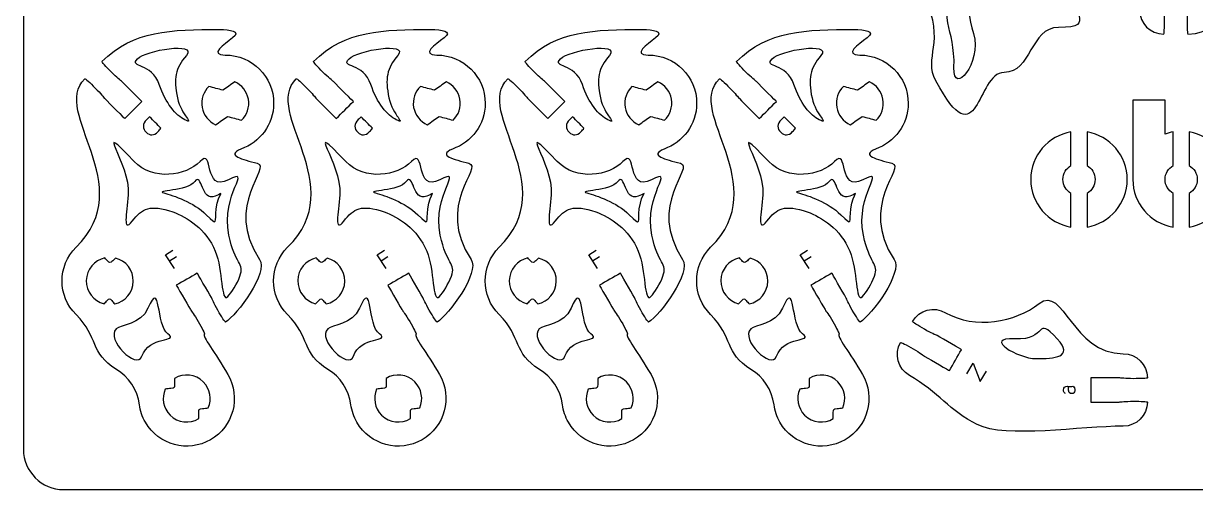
# Model space of a CAD drawing. Extents: x 0 to 300, y 0 to 300.
# Drawn here: x 0 to 145.5, y 0 to 57.9 of the extents above; entities that cross this region are included whole.
import ezdxf

# ---------------------------------------------------------------- set-up
doc = ezdxf.new("R2010")
doc.units = 0
doc.header["$MEASUREMENT"] = 0
doc.layers.add('DEFAULT', color=7, linetype='CONTINUOUS')

msp = doc.modelspace()

# ---------------------------------------------------------------- linework, layer by layer
at = {"layer": 'DEFAULT', "color": 250}
for points in [[(18.8, 27.49), (17.69, 29.18), (18.6, 29.78)], [(45.05, 27.49), (43.94, 29.18), (44.85, 29.78)], [(71.29, 27.49), (70.19, 29.18), (71.1, 29.78)], [(97.54, 27.49), (96.43, 29.18), (97.34, 29.78)], [(18.18, 28.44), (19.03, 29)], [(44.43, 28.44), (45.28, 29)], [(70.67, 28.44), (71.53, 29)], [(96.92, 28.44), (97.78, 29)], [(117.13, 14.41), (117.9, 15.73), (118.78, 13.46), (119.54, 14.77)]]:
    msp.add_lwpolyline(points, dxfattribs=at)
at = {"layer": 'DEFAULT', "color": 1}
for points, knots in [([(295.05, 0.05), (198.38, 0.05), (101.72, 0.05), (5.05, 0.05), (2.3, 0.05), (0.05, 2.3), (0.05, 5.05), (0.05, 101.72), (0.05, 198.38), (0.05, 295.05), (0.05, 297.8), (2.3, 300.05), (5.05, 300.05), (101.72, 300.05), (198.38, 300.05), (295.05, 300.05), (297.8, 300.05), (300.05, 297.8), (300.05, 295.05), (300.05, 198.38), (300.05, 101.72), (300.05, 5.05), (300.05, 2.3), (297.8, 0.05), (295.05, 0.05)], [0, 0, 0, 0, 822.047, 822.047, 822.047, 823.047, 823.047, 823.047, 1645.094, 1645.094, 1645.094, 1646.094, 1646.094, 1646.094, 2468.141, 2468.141, 2468.141, 2469.141, 2469.141, 2469.141, 3291.188, 3291.188, 3291.188, 3292.188, 3292.188, 3292.188, 3292.188]), ([(161.55, 59.6), (161.55, 57.95), (160.21, 56.6), (158.55, 56.6), (158.5, 56.6), (158.45, 57.39), (158.45, 58.35), (158.45, 59.32), (158.55, 59.93), (158.55, 60.11), (158.55, 61.27), (158.55, 62.44), (158.55, 63.61), (157.55, 63.61), (156.55, 63.61), (155.55, 63.61), (155.55, 62.44), (155.55, 61.27), (155.55, 60.11), (155.55, 59.93), (155.65, 59.32), (155.65, 58.36), (155.65, 57.39), (155.6, 56.6), (155.54, 56.6), (152.79, 56.6), (152.42, 58.36), (150.05, 58.36), (147.67, 58.36), (147.3, 56.6), (144.55, 56.6), (144.49, 56.6), (144.45, 57.39), (144.45, 58.35), (144.45, 59.32), (144.55, 59.93), (144.55, 60.11), (144.55, 61.27), (144.55, 62.44), (144.55, 63.61), (143.55, 63.61), (142.55, 63.61), (141.55, 63.61), (141.55, 62.44), (141.55, 61.27), (141.55, 60.11), (141.55, 59.93), (141.65, 59.32), (141.65, 58.36), (141.65, 57.39), (141.6, 56.6), (141.55, 56.6), (139.89, 56.61), (138.55, 57.95), (138.55, 59.61), (138.55, 69.34), (140.05, 67.11), (140.05, 70.61), (140.05, 74.11), (138.55, 71.87), (138.55, 81.61), (138.55, 83.26), (139.89, 84.6), (141.55, 84.6), (141.6, 84.6), (141.65, 83.82), (141.65, 82.85), (141.65, 81.89), (141.55, 81.28), (141.55, 81.1), (141.55, 79.94), (141.55, 78.77), (141.55, 77.61), (142.55, 77.61), (143.55, 77.61), (144.55, 77.61), (144.55, 78.77), (144.55, 79.94), (144.55, 81.1), (144.55, 81.28), (144.45, 81.89), (144.45, 82.85), (144.45, 83.82), (144.49, 84.6), (144.55, 84.6), (147.3, 84.6), (147.68, 82.85), (150.05, 82.85), (152.42, 82.85), (152.8, 84.6), (155.55, 84.6), (155.6, 84.6), (155.65, 83.82), (155.65, 82.85), (155.65, 81.89), (155.55, 81.28), (155.55, 81.1), (155.55, 79.94), (155.55, 78.77), (155.55, 77.61), (156.55, 77.61), (157.55, 77.61), (158.55, 77.61), (158.55, 78.77), (158.55, 79.94), (158.55, 81.1), (158.55, 81.28), (158.45, 81.89), (158.45, 82.85), (158.45, 83.82), (158.5, 84.6), (158.55, 84.6), (160.21, 84.6), (161.55, 83.26), (161.55, 81.61), (161.55, 71.87), (160.05, 74.11), (160.05, 70.61), (160.05, 67.11), (161.55, 69.33), (161.55, 59.6)], [1, 1, 1, 1, 2, 2, 2, 3, 3, 3, 4, 4, 4, 13.92, 13.92, 13.92, 22.42, 22.42, 22.42, 32.34, 32.34, 32.34, 33.34, 33.34, 33.34, 34.34, 34.34, 34.34, 35.34, 35.34, 35.34, 36.34, 36.34, 36.34, 37.34, 37.34, 37.34, 38.34, 38.34, 38.34, 48.26, 48.26, 48.26, 56.76, 56.76, 56.76, 66.68, 66.68, 66.68, 67.68, 67.68, 67.68, 68.68, 68.68, 68.68, 69.68, 69.68, 69.68, 70.68, 70.68, 70.68, 71.68, 71.68, 71.68, 72.68, 72.68, 72.68, 73.68, 73.68, 73.68, 74.68, 74.68, 74.68, 84.6, 84.6, 84.6, 93.11, 93.11, 93.11, 103.03, 103.03, 103.03, 104.03, 104.03, 104.03, 105.03, 105.03, 105.03, 106.03, 106.03, 106.03, 107.03, 107.03, 107.03, 108.03, 108.03, 108.03, 109.03, 109.03, 109.03, 118.95, 118.95, 118.95, 127.46, 127.46, 127.46, 137.38, 137.38, 137.38, 138.38, 138.38, 138.38, 139.38, 139.38, 139.38, 140.38, 140.38, 140.38, 141.38, 141.38, 141.38, 142.38, 142.38, 142.38, 142.38]), ([(128.91, 71.76), (126.95, 71.31), (124.9, 71.25), (123.23, 71.25), (123.17, 71.25), (123.13, 70.47), (123.13, 69.5), (123.13, 68.53), (123.23, 67.92), (123.23, 67.75), (123.23, 66.58), (123.23, 65.41), (123.23, 64.25), (122.23, 64.25), (121.23, 64.25), (120.23, 64.25), (120.23, 65.41), (120.23, 66.58), (120.23, 67.75), (120.23, 67.92), (120.33, 68.53), (120.33, 69.5), (120.33, 70.47), (120.28, 71.25), (120.23, 71.25), (118.56, 71.25), (116.86, 71.33), (115.81, 71.49), (112.74, 71.97), (111.91, 72.92), (111.91, 71.17), (111.91, 66.71), (110.73, 63.45), (111.91, 61.05), (114.55, 55.65), (111.7, 53.72), (113.27, 50.8), (118.62, 40.84), (118.27, 51.84), (121.73, 51.84), (125.19, 51.84), (124.94, 57.44), (128.49, 57.44), (133.81, 57.44), (128.9, 59.17), (131.54, 64.58), (132.72, 66.98), (131.54, 66.71), (131.54, 71.17), (131.54, 72.92), (131.27, 72.3), (128.91, 71.76)], [1, 1, 1, 1, 2, 2, 2, 3, 3, 3, 4, 4, 4, 13.92, 13.92, 13.92, 22.42, 22.42, 22.42, 32.34, 32.34, 32.34, 33.34, 33.34, 33.34, 34.34, 34.34, 34.34, 35.34, 35.34, 35.34, 36.34, 36.34, 36.34, 37.34, 37.34, 37.34, 38.34, 38.34, 38.34, 39.34, 39.34, 39.34, 40.34, 40.34, 40.34, 41.34, 41.34, 41.34, 42.34, 42.34, 42.34, 43.34, 43.34, 43.34, 43.34]), ([(27.04, 42.34), (29.4, 43.14), (31.1, 45.38), (31.1, 48.01), (31.1, 51.32), (28.41, 54.01), (25.1, 54.01), (23.05, 54.01), (24.89, 55.31), (26.01, 56.14), (27.12, 56.97), (25.65, 57.17), (24.38, 57.17), (18.39, 57.17), (13.71, 57.11), (9.79, 53.19), (9.75, 53.15), (10.27, 52.57), (10.96, 51.89), (11.64, 51.2), (12.14, 50.84), (12.26, 50.72), (12.88, 50.1), (14.74, 48.24), (14.74, 48.24), (14.03, 47.53), (13.33, 46.83), (12.62, 46.12), (12.62, 46.12), (10.76, 47.98), (10.14, 48.6), (10.02, 48.72), (9.66, 49.22), (8.97, 49.9), (8.29, 50.59), (7.71, 51.11), (7.67, 51.07), (3.43, 46.83), (14.46, 37.85), (6.58, 30.14), (4.27, 27.84), (4.27, 24.08), (6.58, 21.78), (9.44, 18.91), (8.26, 17), (11.59, 14.97), (13.11, 14.05), (14.2, 12.48), (14.44, 10.59), (14.54, 9.84), (14.78, 9.09), (15.19, 8.4), (16.82, 5.57), (20.44, 4.6), (23.27, 6.24), (26.09, 7.87), (27.06, 11.49), (25.43, 14.32), (23.86, 17.04), (22.16, 19.14), (22.52, 19.35), (22.57, 19.39), (22.22, 20.09), (21.74, 20.92), (21.25, 21.76), (20.86, 22.23), (20.77, 22.39), (20.33, 23.14), (19.02, 25.42), (19.02, 25.42), (19.89, 25.92), (20.76, 26.42), (21.62, 26.92), (21.62, 26.92), (22.93, 24.64), (23.38, 23.89), (23.46, 23.73), (23.68, 23.16), (24.16, 22.32), (24.65, 21.48), (25.08, 20.83), (25.12, 20.85), (26.56, 21.68), (30.48, 27.05), (29.35, 28.62), (24.82, 35.48), (30.94, 40.07), (29.07, 40.57), (27.21, 41.07), (25.13, 41.52), (27.04, 42.34)], [4, 4, 4, 4, 5, 5, 5, 6, 6, 6, 7, 7, 7, 8, 8, 8, 9, 9, 9, 10, 10, 10, 11, 11, 11, 12, 12, 12, 20.499424, 20.499424, 20.499424, 21.499424, 21.499424, 21.499424, 22.499424, 22.499424, 22.499424, 23.499424, 23.499424, 23.499424, 24.499424, 24.499424, 24.499424, 25.499424, 25.499424, 25.499424, 26.499424, 26.499424, 26.499424, 27.499424, 27.499424, 27.499424, 28.499424, 28.499424, 28.499424, 29.499424, 29.499424, 29.499424, 30.499424, 30.499424, 30.499424, 31.499424, 31.499424, 31.499424, 32.499424, 32.499424, 32.499424, 33.499424, 33.499424, 33.499424, 34.499424, 34.499424, 34.499424, 43.007032, 43.007032, 43.007032, 44.007032, 44.007032, 44.007032, 45.007032, 45.007032, 45.007032, 46.007032, 46.007032, 46.007032, 47.007032, 47.007032, 47.007032, 48.007032, 48.007032, 48.007032, 49.007032, 49.007032, 49.007032, 49.007032]), ([(53.29, 42.34), (55.65, 43.14), (57.35, 45.38), (57.35, 48.01), (57.35, 51.32), (54.66, 54.01), (51.35, 54.01), (49.3, 54.01), (51.14, 55.31), (52.26, 56.14), (53.37, 56.97), (51.9, 57.17), (50.63, 57.17), (44.64, 57.17), (39.96, 57.11), (36.04, 53.19), (36, 53.15), (36.52, 52.57), (37.21, 51.89), (37.89, 51.2), (38.39, 50.84), (38.51, 50.72), (39.13, 50.1), (40.99, 48.24), (40.99, 48.24), (40.28, 47.53), (39.57, 46.83), (38.87, 46.12), (38.87, 46.12), (37.01, 47.98), (36.39, 48.6), (36.27, 48.72), (35.91, 49.22), (35.22, 49.9), (34.54, 50.59), (33.96, 51.11), (33.91, 51.07), (29.67, 46.83), (40.71, 37.85), (32.83, 30.14), (30.52, 27.84), (30.52, 24.08), (32.83, 21.78), (35.69, 18.91), (34.51, 17), (37.84, 14.97), (39.35, 14.05), (40.44, 12.48), (40.69, 10.59), (40.79, 9.84), (41.03, 9.09), (41.44, 8.4), (43.07, 5.57), (46.69, 4.6), (49.51, 6.24), (52.34, 7.87), (53.31, 11.49), (51.68, 14.32), (50.11, 17.04), (48.41, 19.14), (48.77, 19.35), (48.82, 19.39), (48.47, 20.09), (47.99, 20.92), (47.5, 21.76), (47.11, 22.23), (47.02, 22.39), (46.58, 23.14), (45.27, 25.42), (45.27, 25.42), (46.14, 25.92), (47, 26.42), (47.87, 26.92), (47.87, 26.92), (49.18, 24.64), (49.62, 23.89), (49.71, 23.73), (49.93, 23.16), (50.41, 22.32), (50.89, 21.48), (51.32, 20.83), (51.37, 20.85), (52.81, 21.68), (56.72, 27.05), (55.6, 28.62), (51.07, 35.48), (57.19, 40.07), (55.32, 40.57), (53.46, 41.07), (51.38, 41.52), (53.29, 42.34)], [4, 4, 4, 4, 5, 5, 5, 6, 6, 6, 7, 7, 7, 8, 8, 8, 9, 9, 9, 10, 10, 10, 11, 11, 11, 12, 12, 12, 20.499424, 20.499424, 20.499424, 21.499424, 21.499424, 21.499424, 22.499424, 22.499424, 22.499424, 23.499424, 23.499424, 23.499424, 24.499424, 24.499424, 24.499424, 25.499424, 25.499424, 25.499424, 26.499424, 26.499424, 26.499424, 27.499424, 27.499424, 27.499424, 28.499424, 28.499424, 28.499424, 29.499424, 29.499424, 29.499424, 30.499424, 30.499424, 30.499424, 31.499424, 31.499424, 31.499424, 32.499424, 32.499424, 32.499424, 33.499424, 33.499424, 33.499424, 34.499424, 34.499424, 34.499424, 43.007032, 43.007032, 43.007032, 44.007032, 44.007032, 44.007032, 45.007032, 45.007032, 45.007032, 46.007032, 46.007032, 46.007032, 47.007032, 47.007032, 47.007032, 48.007032, 48.007032, 48.007032, 49.007032, 49.007032, 49.007032, 49.007032]), ([(79.54, 42.34), (81.89, 43.14), (83.59, 45.38), (83.59, 48.01), (83.59, 51.32), (80.91, 54.01), (77.59, 54.01), (75.55, 54.01), (77.39, 55.31), (78.5, 56.14), (79.62, 56.97), (78.15, 57.17), (76.87, 57.17), (70.88, 57.17), (66.21, 57.11), (62.29, 53.19), (62.25, 53.15), (62.77, 52.57), (63.45, 51.89), (64.13, 51.2), (64.64, 50.84), (64.76, 50.72), (65.38, 50.1), (67.24, 48.24), (67.24, 48.24), (66.53, 47.53), (65.82, 46.83), (65.12, 46.12), (65.12, 46.12), (63.26, 47.98), (62.64, 48.6), (62.52, 48.72), (62.16, 49.22), (61.47, 49.9), (60.79, 50.59), (60.21, 51.11), (60.16, 51.07), (55.92, 46.83), (66.96, 37.85), (59.08, 30.14), (56.77, 27.84), (56.77, 24.08), (59.08, 21.78), (61.94, 18.91), (60.76, 17), (64.09, 14.97), (65.6, 14.05), (66.69, 12.48), (66.94, 10.59), (67.04, 9.84), (67.28, 9.09), (67.68, 8.4), (69.31, 5.57), (72.94, 4.6), (75.76, 6.24), (78.59, 7.87), (79.56, 11.49), (77.93, 14.32), (76.36, 17.04), (74.65, 19.14), (75.02, 19.35), (75.06, 19.39), (74.71, 20.09), (74.24, 20.92), (73.75, 21.76), (73.36, 22.23), (73.27, 22.39), (72.83, 23.14), (71.52, 25.42), (71.52, 25.42), (72.39, 25.92), (73.25, 26.42), (74.12, 26.92), (74.12, 26.92), (75.43, 24.64), (75.87, 23.89), (75.96, 23.73), (76.18, 23.16), (76.66, 22.32), (77.14, 21.48), (77.57, 20.83), (77.62, 20.85), (79.06, 21.68), (82.97, 27.05), (81.85, 28.62), (77.32, 35.48), (83.44, 40.07), (81.57, 40.57), (79.71, 41.07), (77.63, 41.52), (79.54, 42.34)], [4, 4, 4, 4, 5, 5, 5, 6, 6, 6, 7, 7, 7, 8, 8, 8, 9, 9, 9, 10, 10, 10, 11, 11, 11, 12, 12, 12, 20.499424, 20.499424, 20.499424, 21.499424, 21.499424, 21.499424, 22.499424, 22.499424, 22.499424, 23.499424, 23.499424, 23.499424, 24.499424, 24.499424, 24.499424, 25.499424, 25.499424, 25.499424, 26.499424, 26.499424, 26.499424, 27.499424, 27.499424, 27.499424, 28.499424, 28.499424, 28.499424, 29.499424, 29.499424, 29.499424, 30.499424, 30.499424, 30.499424, 31.499424, 31.499424, 31.499424, 32.499424, 32.499424, 32.499424, 33.499424, 33.499424, 33.499424, 34.499424, 34.499424, 34.499424, 43.007032, 43.007032, 43.007032, 44.007032, 44.007032, 44.007032, 45.007032, 45.007032, 45.007032, 46.007032, 46.007032, 46.007032, 47.007032, 47.007032, 47.007032, 48.007032, 48.007032, 48.007032, 49.007032, 49.007032, 49.007032, 49.007032]), ([(105.79, 42.34), (108.14, 43.14), (109.84, 45.38), (109.84, 48.01), (109.84, 51.32), (107.15, 54.01), (103.84, 54.01), (101.8, 54.01), (103.64, 55.31), (104.75, 56.14), (105.87, 56.97), (104.4, 57.17), (103.12, 57.17), (97.13, 57.17), (92.45, 57.11), (88.53, 53.19), (88.5, 53.15), (89.02, 52.57), (89.7, 51.89), (90.38, 51.2), (90.88, 50.84), (91.01, 50.72), (91.63, 50.1), (93.48, 48.24), (93.48, 48.24), (92.78, 47.53), (92.07, 46.83), (91.36, 46.12), (91.36, 46.12), (89.51, 47.98), (88.89, 48.6), (88.76, 48.72), (88.4, 49.22), (87.72, 49.9), (87.04, 50.59), (86.45, 51.11), (86.41, 51.07), (82.17, 46.83), (93.21, 37.85), (85.32, 30.14), (83.02, 27.84), (83.02, 24.08), (85.32, 21.78), (88.19, 18.91), (87.01, 17), (90.33, 14.97), (91.85, 14.05), (92.94, 12.48), (93.19, 10.59), (93.29, 9.84), (93.53, 9.09), (93.93, 8.4), (95.56, 5.57), (99.19, 4.6), (102.01, 6.24), (104.84, 7.87), (105.81, 11.49), (104.18, 14.32), (102.6, 17.04), (100.9, 19.14), (101.27, 19.35), (101.31, 19.39), (100.96, 20.09), (100.48, 20.92), (100, 21.76), (99.61, 22.23), (99.52, 22.39), (99.08, 23.14), (97.77, 25.42), (97.77, 25.42), (98.63, 25.92), (99.5, 26.42), (100.37, 26.92), (100.37, 26.92), (101.68, 24.64), (102.12, 23.89), (102.21, 23.73), (102.42, 23.16), (102.9, 22.32), (103.39, 21.48), (103.82, 20.83), (103.87, 20.85), (105.31, 21.68), (109.22, 27.05), (108.1, 28.62), (103.57, 35.48), (109.68, 40.07), (107.82, 40.57), (105.96, 41.07), (103.88, 41.52), (105.79, 42.34)], [3, 3, 3, 3, 4, 4, 4, 5, 5, 5, 6, 6, 6, 7, 7, 7, 8, 8, 8, 9, 9, 9, 10, 10, 10, 11, 11, 11, 19.499424, 19.499424, 19.499424, 20.499424, 20.499424, 20.499424, 21.499424, 21.499424, 21.499424, 22.499424, 22.499424, 22.499424, 23.499424, 23.499424, 23.499424, 24.499424, 24.499424, 24.499424, 25.499424, 25.499424, 25.499424, 26.499424, 26.499424, 26.499424, 27.499424, 27.499424, 27.499424, 28.499424, 28.499424, 28.499424, 29.499424, 29.499424, 29.499424, 30.499424, 30.499424, 30.499424, 31.499424, 31.499424, 31.499424, 32.499424, 32.499424, 32.499424, 33.499424, 33.499424, 33.499424, 42.007032, 42.007032, 42.007032, 43.007032, 43.007032, 43.007032, 44.007032, 44.007032, 44.007032, 45.007032, 45.007032, 45.007032, 46.007032, 46.007032, 46.007032, 47.007032, 47.007032, 47.007032, 48.007032, 48.007032, 48.007032, 48.007032]), ([(23.06, 50.1), (23.65, 49.95), (24.23, 49.79), (24.81, 49.64), (25.3, 49.99), (25.79, 50.33), (26.28, 50.68), (27.14, 50.29), (27.79, 49.51), (27.96, 48.52), (28.14, 47.53), (27.79, 46.57), (27.11, 45.92), (26.54, 46.07), (25.96, 46.23), (25.38, 46.38), (24.89, 46.04), (24.4, 45.69), (23.9, 45.35), (23.05, 45.74), (22.4, 46.52), (22.22, 47.51), (22.05, 48.5), (22.4, 49.45), (23.06, 50.1)], [0, 0, 0, 0, 5.117861, 5.117861, 5.117861, 10.214311, 10.214311, 10.214311, 11.214311, 11.214311, 11.214311, 12.214311, 12.214311, 12.214311, 17.298649, 17.298649, 17.298649, 22.411476, 22.411476, 22.411476, 23.411476, 23.411476, 23.411476, 24.411476, 24.411476, 24.411476, 24.411476]), ([(49.31, 50.1), (49.9, 49.95), (50.48, 49.79), (51.06, 49.64), (51.55, 49.99), (52.04, 50.33), (52.53, 50.68), (53.38, 50.29), (54.04, 49.51), (54.21, 48.52), (54.39, 47.53), (54.04, 46.57), (53.36, 45.92), (52.79, 46.07), (52.21, 46.23), (51.63, 46.38), (51.14, 46.04), (50.65, 45.69), (50.15, 45.35), (49.3, 45.74), (48.65, 46.52), (48.47, 47.51), (48.3, 48.5), (48.65, 49.45), (49.31, 50.1)], [0, 0, 0, 0, 5.117861, 5.117861, 5.117861, 10.214311, 10.214311, 10.214311, 11.214311, 11.214311, 11.214311, 12.214311, 12.214311, 12.214311, 17.298649, 17.298649, 17.298649, 22.411476, 22.411476, 22.411476, 23.411476, 23.411476, 23.411476, 24.411476, 24.411476, 24.411476, 24.411476]), ([(75.56, 50.1), (76.14, 49.95), (76.73, 49.79), (77.31, 49.64), (77.8, 49.99), (78.29, 50.33), (78.78, 50.68), (79.63, 50.29), (80.29, 49.51), (80.46, 48.52), (80.63, 47.53), (80.29, 46.57), (79.61, 45.92), (79.03, 46.07), (78.46, 46.23), (77.88, 46.38), (77.39, 46.04), (76.89, 45.69), (76.4, 45.35), (75.55, 45.74), (74.89, 46.52), (74.72, 47.51), (74.55, 48.5), (74.89, 49.45), (75.56, 50.1)], [0, 0, 0, 0, 5.117861, 5.117861, 5.117861, 10.214311, 10.214311, 10.214311, 11.214311, 11.214311, 11.214311, 12.214311, 12.214311, 12.214311, 17.298649, 17.298649, 17.298649, 22.411476, 22.411476, 22.411476, 23.411476, 23.411476, 23.411476, 24.411476, 24.411476, 24.411476, 24.411476]), ([(101.81, 50.1), (102.39, 49.95), (102.97, 49.79), (103.56, 49.64), (104.05, 49.99), (104.54, 50.33), (105.03, 50.68), (105.88, 50.29), (106.54, 49.51), (106.71, 48.52), (106.88, 47.53), (106.54, 46.57), (105.86, 45.92), (105.28, 46.07), (104.71, 46.23), (104.13, 46.38), (103.63, 46.04), (103.14, 45.69), (102.65, 45.35), (101.8, 45.74), (101.14, 46.52), (100.97, 47.51), (100.8, 48.5), (101.14, 49.45), (101.81, 50.1)], [0, 0, 0, 0, 5.117861, 5.117861, 5.117861, 10.214311, 10.214311, 10.214311, 11.214311, 11.214311, 11.214311, 12.214311, 12.214311, 12.214311, 17.298649, 17.298649, 17.298649, 22.411476, 22.411476, 22.411476, 23.411476, 23.411476, 23.411476, 24.411476, 24.411476, 24.411476, 24.411476]), ([(141.72, 38.56), (141.72, 37.82), (142.11, 37.18), (142.71, 36.83), (142.71, 35.44), (142.71, 34.05), (142.71, 32.65), (139.88, 33.13), (137.72, 35.59), (137.72, 38.56), (137.72, 41.84), (137.72, 45.13), (137.73, 48.42), (139.06, 48.42), (140.39, 48.42), (141.72, 48.42), (141.72, 47.01), (141.72, 45.61), (141.72, 44.2), (142.04, 44.32), (142.37, 44.4), (142.71, 44.46), (142.71, 43.07), (142.71, 41.68), (142.71, 40.28), (142.11, 39.94), (141.72, 39.29), (141.72, 38.56)], [1, 1, 1, 1, 2, 2, 2, 13.85, 13.85, 13.85, 14.85, 14.85, 14.85, 42.800002, 42.800002, 42.800002, 54.110002, 54.110002, 54.110002, 66.050002, 66.050002, 66.050002, 67.050002, 67.050002, 67.050002, 78.890002, 78.890002, 78.890002, 79.890002, 79.890002, 79.890002, 79.890002]), ([(129.04, 38.56), (129.04, 37.82), (129.44, 37.18), (130.04, 36.83), (130.04, 35.44), (130.04, 34.05), (130.04, 32.65), (127.2, 33.13), (125.05, 35.59), (125.05, 38.56), (125.05, 41.52), (127.21, 43.98), (130.04, 44.46), (130.04, 43.07), (130.04, 41.67), (130.04, 40.28), (129.44, 39.94), (129.04, 39.3), (129.04, 38.56)], [0, 0, 0, 0, 1, 1, 1, 12.85, 12.85, 12.85, 13.85, 13.85, 13.85, 14.85, 14.85, 14.85, 26.7, 26.7, 26.7, 27.7, 27.7, 27.7, 27.7]), ([(137.02, 38.56), (137.02, 35.59), (134.87, 33.13), (132.04, 32.65), (132.04, 34.05), (132.04, 35.44), (132.04, 36.83), (132.63, 37.18), (133.03, 37.82), (133.03, 38.56), (133.03, 39.3), (132.63, 39.94), (132.04, 40.28), (132.04, 41.68), (132.04, 43.07), (132.04, 44.46), (134.87, 43.98), (137.02, 41.52), (137.02, 38.56)], [0, 0, 0, 0, 1, 1, 1, 12.85, 12.85, 12.85, 13.85, 13.85, 13.85, 14.85, 14.85, 14.85, 26.69, 26.69, 26.69, 27.69, 27.69, 27.69, 27.69]), ([(149.7, 38.56), (149.7, 35.59), (147.54, 33.13), (144.71, 32.65), (144.71, 34.05), (144.71, 35.44), (144.71, 36.83), (145.31, 37.18), (145.71, 37.82), (145.71, 38.56), (145.71, 39.3), (145.31, 39.94), (144.71, 40.28), (144.71, 41.68), (144.71, 43.07), (144.71, 44.46), (147.54, 43.98), (149.7, 41.52), (149.7, 38.56)], [0, 0, 0, 0, 1, 1, 1, 12.85, 12.85, 12.85, 13.85, 13.85, 13.85, 14.85, 14.85, 14.85, 26.69, 26.69, 26.69, 27.69, 27.69, 27.69, 27.69]), ([(10.15, 28.81), (10.28, 28.66), (10.41, 28.52), (10.55, 28.38), (10.68, 28.24), (10.9, 28.22), (11.03, 28.35), (11.18, 28.5), (11.32, 28.64), (11.47, 28.79), (12.76, 28.47), (13.7, 27.29), (13.68, 25.91), (13.66, 24.53), (12.67, 23.39), (11.38, 23.11), (11.25, 23.25), (11.13, 23.38), (11, 23.52), (10.72, 23.8), (10.72, 23.8), (10.46, 23.53), (10.32, 23.4), (10.19, 23.27), (10.05, 23.13), (8.77, 23.45), (7.82, 24.63), (7.85, 26.01), (7.87, 27.39), (8.85, 28.53), (10.15, 28.81)], [0, 0, 0, 0, 1.669731, 1.669731, 1.669731, 2.669731, 2.669731, 2.669731, 4.416299, 4.416299, 4.416299, 5.416299, 5.416299, 5.416299, 6.416299, 6.416299, 6.416299, 7.987095, 7.987095, 7.987095, 8.987095, 8.987095, 8.987095, 10.592243, 10.592243, 10.592243, 11.592243, 11.592243, 11.592243, 12.592243, 12.592243, 12.592243, 12.592243]), ([(36.39, 28.81), (36.53, 28.66), (36.66, 28.52), (36.8, 28.38), (36.93, 28.24), (37.15, 28.22), (37.28, 28.35), (37.43, 28.5), (37.57, 28.64), (37.72, 28.79), (39.01, 28.47), (39.95, 27.29), (39.93, 25.91), (39.9, 24.53), (38.92, 23.39), (37.63, 23.11), (37.5, 23.25), (37.37, 23.38), (37.25, 23.52), (36.97, 23.8), (36.97, 23.8), (36.7, 23.53), (36.57, 23.4), (36.44, 23.27), (36.3, 23.13), (35.01, 23.45), (34.07, 24.63), (34.09, 26.01), (34.12, 27.39), (35.1, 28.53), (36.39, 28.81)], [0, 0, 0, 0, 1.669731, 1.669731, 1.669731, 2.669731, 2.669731, 2.669731, 4.416299, 4.416299, 4.416299, 5.416299, 5.416299, 5.416299, 6.416299, 6.416299, 6.416299, 7.987095, 7.987095, 7.987095, 8.987095, 8.987095, 8.987095, 10.592243, 10.592243, 10.592243, 11.592243, 11.592243, 11.592243, 12.592243, 12.592243, 12.592243, 12.592243]), ([(62.64, 28.81), (62.78, 28.66), (62.91, 28.52), (63.04, 28.38), (63.18, 28.24), (63.4, 28.22), (63.53, 28.35), (63.68, 28.5), (63.82, 28.64), (63.97, 28.79), (65.26, 28.47), (66.2, 27.29), (66.17, 25.91), (66.15, 24.53), (65.17, 23.39), (63.87, 23.11), (63.75, 23.25), (63.62, 23.38), (63.5, 23.52), (63.21, 23.8), (63.21, 23.8), (62.95, 23.53), (62.82, 23.4), (62.69, 23.27), (62.55, 23.13), (61.26, 23.45), (60.31, 24.63), (60.34, 26.01), (60.36, 27.39), (61.35, 28.53), (62.64, 28.81)], [0, 0, 0, 0, 1.669731, 1.669731, 1.669731, 2.669731, 2.669731, 2.669731, 4.416299, 4.416299, 4.416299, 5.416299, 5.416299, 5.416299, 6.416299, 6.416299, 6.416299, 7.987095, 7.987095, 7.987095, 8.987095, 8.987095, 8.987095, 10.592243, 10.592243, 10.592243, 11.592243, 11.592243, 11.592243, 12.592243, 12.592243, 12.592243, 12.592243]), ([(88.89, 28.81), (89.03, 28.66), (89.16, 28.52), (89.29, 28.38), (89.43, 28.24), (89.65, 28.22), (89.78, 28.35), (89.92, 28.5), (90.07, 28.64), (90.21, 28.79), (91.51, 28.47), (92.45, 27.29), (92.42, 25.91), (92.4, 24.53), (91.42, 23.39), (90.12, 23.11), (90, 23.25), (89.87, 23.38), (89.74, 23.52), (89.46, 23.8), (89.46, 23.8), (89.2, 23.53), (89.07, 23.4), (88.93, 23.27), (88.8, 23.13), (87.51, 23.45), (86.56, 24.63), (86.59, 26.01), (86.61, 27.39), (87.6, 28.53), (88.89, 28.81)], [0, 0, 0, 0, 1.669731, 1.669731, 1.669731, 2.669731, 2.669731, 2.669731, 4.416299, 4.416299, 4.416299, 5.416299, 5.416299, 5.416299, 6.416299, 6.416299, 6.416299, 7.987095, 7.987095, 7.987095, 8.987095, 8.987095, 8.987095, 10.592243, 10.592243, 10.592243, 11.592243, 11.592243, 11.592243, 12.592243, 12.592243, 12.592243, 12.592243]), ([(136.52, 7.92), (138.18, 7.92), (139.52, 9.26), (139.52, 10.92), (139.52, 10.97), (138.73, 11.02), (137.77, 11.02), (136.8, 11.02), (136.19, 10.92), (136.02, 10.92), (134.85, 10.92), (133.68, 10.92), (132.52, 10.92), (132.52, 11.92), (132.52, 12.92), (132.52, 13.92), (133.68, 13.92), (134.85, 13.92), (136.02, 13.92), (136.19, 13.92), (136.8, 13.82), (137.77, 13.82), (138.73, 13.82), (139.52, 13.86), (139.52, 13.92), (139.52, 15.58), (138.18, 16.92), (136.51, 16.92), (130.2, 16.92), (129.1, 25.52), (126.11, 23.16), (123.12, 20.8), (118.11, 19.92), (114.49, 22.01), (113.05, 22.84), (111.22, 22.35), (110.39, 20.92), (110.36, 20.87), (111.02, 20.44), (111.86, 19.95), (112.69, 19.47), (113.27, 19.25), (113.42, 19.17), (114.18, 18.73), (116.46, 17.42), (116.46, 17.42), (115.95, 16.55), (115.45, 15.68), (114.95, 14.82), (114.95, 14.82), (112.68, 16.13), (111.92, 16.57), (111.77, 16.66), (111.29, 17.05), (110.46, 17.53), (109.62, 18.01), (108.92, 18.37), (108.89, 18.32), (108.06, 16.88), (108.55, 15.05), (109.99, 14.22), (113.61, 12.13), (114.97, 9.85), (118.42, 8.11), (121.87, 6.37), (131.36, 7.92), (136.52, 7.92)], [1, 1, 1, 1, 2, 2, 2, 3, 3, 3, 4, 4, 4, 13.92, 13.92, 13.92, 22.43, 22.43, 22.43, 32.35, 32.35, 32.35, 33.35, 33.35, 33.35, 34.35, 34.35, 34.35, 35.35, 35.35, 35.35, 36.35, 36.35, 36.35, 37.35, 37.35, 37.35, 38.35, 38.35, 38.35, 39.35, 39.35, 39.35, 40.35, 40.35, 40.35, 41.35, 41.35, 41.35, 49.862608, 49.862608, 49.862608, 50.862608, 50.862608, 50.862608, 51.862608, 51.862608, 51.862608, 52.862608, 52.862608, 52.862608, 53.862608, 53.862608, 53.862608, 54.862608, 54.862608, 54.862608, 55.862608, 55.862608, 55.862608, 55.862608]), ([(17.64, 12.53), (17.87, 12.56), (18.11, 12.59), (18.34, 12.62), (18.81, 12.68), (18.81, 12.68), (18.81, 13.11), (18.81, 13.36), (18.81, 13.61), (18.81, 13.86), (19.92, 14.53), (21.4, 14.39), (22.37, 13.42), (23.24, 12.54), (23.45, 11.26), (22.98, 10.19), (22.74, 10.16), (22.51, 10.13), (22.27, 10.1), (21.81, 10.04), (21.81, 10.04), (21.81, 9.61), (21.81, 9.36), (21.81, 9.11), (21.81, 8.86), (20.69, 8.18), (19.21, 8.33), (18.25, 9.29), (17.37, 10.17), (17.17, 11.46), (17.64, 12.53)], [0, 0, 0, 0, 2.015564, 2.015564, 2.015564, 3.015564, 3.015564, 3.015564, 5.125564, 5.125564, 5.125564, 6.125564, 6.125564, 6.125564, 7.125564, 7.125564, 7.125564, 9.143707, 9.143707, 9.143707, 10.143707, 10.143707, 10.143707, 12.283707, 12.283707, 12.283707, 13.283707, 13.283707, 13.283707, 14.283707, 14.283707, 14.283707, 14.283707]), ([(43.88, 12.53), (44.12, 12.56), (44.35, 12.59), (44.59, 12.62), (45.06, 12.68), (45.06, 12.68), (45.06, 13.11), (45.06, 13.36), (45.06, 13.61), (45.06, 13.86), (46.17, 14.53), (47.65, 14.39), (48.62, 13.42), (49.49, 12.54), (49.69, 11.26), (49.23, 10.19), (48.99, 10.16), (48.76, 10.13), (48.52, 10.1), (48.06, 10.04), (48.06, 10.04), (48.06, 9.61), (48.06, 9.36), (48.06, 9.11), (48.06, 8.86), (46.94, 8.18), (45.46, 8.33), (44.49, 9.29), (43.62, 10.17), (43.42, 11.46), (43.88, 12.53)], [0, 0, 0, 0, 2.015564, 2.015564, 2.015564, 3.015564, 3.015564, 3.015564, 5.125564, 5.125564, 5.125564, 6.125564, 6.125564, 6.125564, 7.125564, 7.125564, 7.125564, 9.143707, 9.143707, 9.143707, 10.143707, 10.143707, 10.143707, 12.283707, 12.283707, 12.283707, 13.283707, 13.283707, 13.283707, 14.283707, 14.283707, 14.283707, 14.283707]), ([(70.13, 12.53), (70.37, 12.56), (70.6, 12.59), (70.84, 12.62), (71.31, 12.68), (71.31, 12.68), (71.31, 13.11), (71.31, 13.36), (71.31, 13.61), (71.31, 13.86), (72.42, 14.53), (73.9, 14.39), (74.87, 13.42), (75.74, 12.54), (75.94, 11.26), (75.48, 10.19), (75.24, 10.16), (75.01, 10.13), (74.77, 10.1), (74.31, 10.04), (74.31, 10.04), (74.31, 9.61), (74.31, 9.36), (74.31, 9.11), (74.31, 8.86), (73.18, 8.18), (71.71, 8.33), (70.74, 9.29), (69.87, 10.17), (69.67, 11.46), (70.13, 12.53)], [0, 0, 0, 0, 2.015564, 2.015564, 2.015564, 3.015564, 3.015564, 3.015564, 5.125564, 5.125564, 5.125564, 6.125564, 6.125564, 6.125564, 7.125564, 7.125564, 7.125564, 9.143707, 9.143707, 9.143707, 10.143707, 10.143707, 10.143707, 12.283707, 12.283707, 12.283707, 13.283707, 13.283707, 13.283707, 14.283707, 14.283707, 14.283707, 14.283707]), ([(96.38, 12.53), (96.62, 12.56), (96.85, 12.59), (97.09, 12.62), (97.56, 12.68), (97.56, 12.68), (97.56, 13.11), (97.56, 13.36), (97.56, 13.61), (97.56, 13.86), (98.67, 14.53), (100.15, 14.39), (101.11, 13.42), (101.99, 12.54), (102.19, 11.26), (101.73, 10.19), (101.49, 10.16), (101.25, 10.13), (101.02, 10.1), (100.55, 10.04), (100.55, 10.04), (100.55, 9.61), (100.55, 9.36), (100.55, 9.11), (100.55, 8.86), (99.43, 8.18), (97.96, 8.33), (96.99, 9.29), (96.12, 10.17), (95.91, 11.46), (96.38, 12.53)], [1, 1, 1, 1, 3.015564, 3.015564, 3.015564, 4.015564, 4.015564, 4.015564, 6.125564, 6.125564, 6.125564, 7.125564, 7.125564, 7.125564, 8.125564, 8.125564, 8.125564, 10.143707, 10.143707, 10.143707, 11.143707, 11.143707, 11.143707, 13.283707, 13.283707, 13.283707, 14.283707, 14.283707, 14.283707, 15.283707, 15.283707, 15.283707, 15.283707])]:
    msp.add_open_spline(points, degree=3, knots=knots, dxfattribs=at)
at = {"layer": 'DEFAULT', "color": 5}
for points, knots in [([(115.52, 52.44), (115.39, 48.87), (119.02, 52.95), (117.94, 56.69), (116.86, 60.42), (116.81, 64.24), (117.84, 66.65), (118.86, 69.06), (118.23, 70.63), (115.76, 64.41), (113.28, 58.18), (115.7, 57.6), (115.52, 52.44)], [0, 0, 0, 0, 1, 1, 1, 2, 2, 2, 3, 3, 3, 4, 4, 4, 4]), ([(23.86, 29.65), (22.7, 32.42), (20.35, 33.9), (18.57, 34.52), (15.74, 35.52), (14.8, 34.94), (13.55, 33.39), (12.31, 31.83), (12.88, 34.28), (13.05, 36.66), (13.34, 40.63), (8.39, 46.43), (13.8, 40.79), (16.15, 38.34), (20.21, 38.99), (21.96, 40.8), (23.7, 42.6), (22.35, 36.91), (25.49, 38.51), (28.62, 40.11), (24.49, 36.76), (25.54, 31.64), (26.28, 27.98), (27.51, 28.19), (26.91, 26.54), (26.56, 25.6), (25.87, 24.49), (25.41, 24.02), (24.54, 23.11), (24.81, 27.36), (23.86, 29.65)], [1, 1, 1, 1, 2, 2, 2, 3, 3, 3, 4, 4, 4, 5, 5, 5, 6, 6, 6, 7, 7, 7, 8, 8, 8, 9, 9, 9, 10, 10, 10, 11, 11, 11, 11]), ([(50.1, 29.65), (48.95, 32.42), (46.59, 33.9), (44.82, 34.52), (41.99, 35.52), (41.05, 34.94), (39.8, 33.39), (38.56, 31.83), (39.13, 34.28), (39.3, 36.66), (39.59, 40.63), (34.63, 46.43), (40.05, 40.79), (42.4, 38.34), (46.46, 38.99), (48.2, 40.8), (49.95, 42.6), (48.6, 36.91), (51.73, 38.51), (54.87, 40.11), (50.74, 36.76), (51.78, 31.64), (52.53, 27.98), (53.76, 28.19), (53.15, 26.54), (52.81, 25.6), (52.12, 24.49), (51.66, 24.02), (50.79, 23.11), (51.06, 27.36), (50.1, 29.65)], [1, 1, 1, 1, 2, 2, 2, 3, 3, 3, 4, 4, 4, 5, 5, 5, 6, 6, 6, 7, 7, 7, 8, 8, 8, 9, 9, 9, 10, 10, 10, 11, 11, 11, 11]), ([(76.35, 29.65), (75.2, 32.42), (72.84, 33.9), (71.07, 34.52), (68.24, 35.52), (67.29, 34.94), (66.05, 33.39), (64.8, 31.83), (65.38, 34.28), (65.55, 36.66), (65.84, 40.63), (60.88, 46.43), (66.3, 40.79), (68.65, 38.34), (72.71, 38.99), (74.45, 40.8), (76.2, 42.6), (74.85, 36.91), (77.98, 38.51), (81.11, 40.11), (76.99, 36.76), (78.03, 31.64), (78.78, 27.98), (80.01, 28.19), (79.4, 26.54), (79.06, 25.6), (78.37, 24.49), (77.91, 24.02), (77.04, 23.11), (77.3, 27.36), (76.35, 29.65)], [1, 1, 1, 1, 2, 2, 2, 3, 3, 3, 4, 4, 4, 5, 5, 5, 6, 6, 6, 7, 7, 7, 8, 8, 8, 9, 9, 9, 10, 10, 10, 11, 11, 11, 11]), ([(102.6, 29.65), (101.45, 32.42), (99.09, 33.9), (97.32, 34.52), (94.48, 35.52), (93.54, 34.94), (92.3, 33.39), (91.05, 31.83), (91.62, 34.28), (91.8, 36.66), (92.09, 40.63), (87.13, 46.43), (92.55, 40.79), (94.9, 38.34), (98.96, 38.99), (100.7, 40.8), (102.44, 42.6), (101.1, 36.91), (104.23, 38.51), (107.36, 40.11), (103.24, 36.76), (104.28, 31.64), (105.03, 27.98), (106.25, 28.19), (105.65, 26.54), (105.31, 25.6), (104.62, 24.49), (104.16, 24.02), (103.29, 23.11), (103.55, 27.36), (102.6, 29.65)], [1, 1, 1, 1, 2, 2, 2, 3, 3, 3, 4, 4, 4, 5, 5, 5, 6, 6, 6, 7, 7, 7, 8, 8, 8, 9, 9, 9, 10, 10, 10, 11, 11, 11, 11]), ([(123.07, 18.77), (127.24, 18.54), (125.52, 21.79), (128.33, 18.77), (130.5, 16.44), (127.94, 16.31), (125.7, 16.31), (123.46, 16.31), (119.01, 18.98), (123.07, 18.77)], [0, 0, 0, 0, 1, 1, 1, 2, 2, 2, 3, 3, 3, 3])]:
    msp.add_open_spline(points, degree=3, knots=knots, dxfattribs=at)
at = {"layer": 'DEFAULT', "color": 3}
for points, knots in [([(19.16, 48.68), (18.63, 51.14), (18.9, 52.27), (20.27, 53.97), (21.64, 55.67), (15.27, 54.61), (14.2, 53.54), (13.07, 52.39), (16.02, 53.12), (16.91, 50.34), (17.64, 48.07), (19, 46.48), (20.07, 45.96), (21.39, 45.33), (19.63, 46.52), (19.16, 48.68)], [0, 0, 0, 0, 1, 1, 1, 2, 2, 2, 3, 3, 3, 4, 4, 4, 5, 5, 5, 5]), ([(45.41, 48.68), (44.88, 51.14), (45.15, 52.27), (46.52, 53.97), (47.89, 55.67), (41.52, 54.61), (40.45, 53.54), (39.31, 52.39), (42.27, 53.12), (43.16, 50.34), (43.89, 48.07), (45.25, 46.48), (46.32, 45.96), (47.64, 45.33), (45.87, 46.52), (45.41, 48.68)], [0, 0, 0, 0, 1, 1, 1, 2, 2, 2, 3, 3, 3, 4, 4, 4, 5, 5, 5, 5]), ([(71.66, 48.68), (71.13, 51.14), (71.4, 52.27), (72.77, 53.97), (74.14, 55.67), (67.77, 54.61), (66.7, 53.54), (65.56, 52.39), (68.52, 53.12), (69.41, 50.34), (70.14, 48.07), (71.5, 46.48), (72.56, 45.96), (73.89, 45.33), (72.12, 46.52), (71.66, 48.68)], [0, 0, 0, 0, 1, 1, 1, 2, 2, 2, 3, 3, 3, 4, 4, 4, 5, 5, 5, 5]), ([(97.91, 48.68), (97.38, 51.14), (97.65, 52.27), (99.02, 53.97), (100.39, 55.67), (94.01, 54.61), (92.94, 53.54), (91.81, 52.39), (94.77, 53.12), (95.66, 50.34), (96.39, 48.07), (97.74, 46.48), (98.81, 45.96), (100.14, 45.33), (98.37, 46.52), (97.91, 48.68)], [0, 0, 0, 0, 1, 1, 1, 2, 2, 2, 3, 3, 3, 4, 4, 4, 5, 5, 5, 5]), ([(23.97, 34.9), (23.76, 33.31), (24.3, 32.63), (22.72, 34.18), (21.15, 35.73), (18.69, 36.56), (17.47, 36.89), (16.25, 37.22), (20.38, 37.06), (21.3, 38.3), (22.23, 39.55), (22.08, 35.73), (23.84, 36.48), (25.21, 37.06), (24.26, 37.1), (23.97, 34.9)], [0, 0, 0, 0, 1, 1, 1, 2, 2, 2, 3, 3, 3, 4, 4, 4, 5, 5, 5, 5]), ([(50.22, 34.9), (50.01, 33.31), (50.55, 32.63), (48.97, 34.18), (47.4, 35.73), (44.94, 36.56), (43.72, 36.89), (42.5, 37.22), (46.62, 37.06), (47.55, 38.3), (48.47, 39.55), (48.32, 35.73), (50.09, 36.48), (51.46, 37.06), (50.51, 37.1), (50.22, 34.9)], [0, 0, 0, 0, 1, 1, 1, 2, 2, 2, 3, 3, 3, 4, 4, 4, 5, 5, 5, 5]), ([(76.47, 34.9), (76.26, 33.31), (76.8, 32.63), (75.22, 34.18), (73.64, 35.73), (71.19, 36.56), (69.97, 36.89), (68.75, 37.22), (72.87, 37.06), (73.8, 38.3), (74.72, 39.55), (74.57, 35.73), (76.34, 36.48), (77.71, 37.06), (76.76, 37.1), (76.47, 34.9)], [0, 0, 0, 0, 1, 1, 1, 2, 2, 2, 3, 3, 3, 4, 4, 4, 5, 5, 5, 5]), ([(102.71, 34.9), (102.5, 33.31), (103.05, 32.63), (101.47, 34.18), (99.89, 35.73), (97.44, 36.56), (96.22, 36.89), (94.99, 37.22), (99.12, 37.06), (100.05, 38.3), (100.97, 39.55), (100.82, 35.73), (102.59, 36.48), (103.96, 37.06), (103.01, 37.1), (102.71, 34.9)], [0, 0, 0, 0, 1, 1, 1, 2, 2, 2, 3, 3, 3, 4, 4, 4, 5, 5, 5, 5]), ([(14.74, 16.6), (14.16, 14.85), (10.22, 18.71), (11.56, 20), (12.1, 20.52), (14.63, 20.5), (15.5, 22.57), (17.11, 26.39), (16.5, 20.42), (17.97, 19.38), (19.45, 18.34), (15.61, 19.17), (14.74, 16.6)], [0, 0, 0, 0, 1, 1, 1, 2, 2, 2, 3, 3, 3, 4, 4, 4, 4]), ([(40.99, 16.6), (40.4, 14.85), (36.46, 18.71), (37.81, 20), (38.34, 20.52), (40.88, 20.5), (41.75, 22.57), (43.36, 26.39), (42.75, 20.42), (44.22, 19.38), (45.69, 18.34), (41.86, 19.17), (40.99, 16.6)], [0, 0, 0, 0, 1, 1, 1, 2, 2, 2, 3, 3, 3, 4, 4, 4, 4]), ([(67.24, 16.6), (66.65, 14.85), (62.71, 18.71), (64.06, 20), (64.59, 20.52), (67.13, 20.5), (68, 22.57), (69.61, 26.39), (69, 20.42), (70.47, 19.38), (71.94, 18.34), (68.11, 19.17), (67.24, 16.6)], [0, 0, 0, 0, 1, 1, 1, 2, 2, 2, 3, 3, 3, 4, 4, 4, 4]), ([(93.49, 16.6), (92.9, 14.85), (88.96, 18.71), (90.3, 20), (90.84, 20.52), (93.37, 20.5), (94.25, 22.57), (95.86, 26.39), (95.25, 20.42), (96.72, 19.38), (98.19, 18.34), (94.36, 19.17), (93.49, 16.6)], [0, 0, 0, 0, 1, 1, 1, 2, 2, 2, 3, 3, 3, 4, 4, 4, 4])]:
    msp.add_open_spline(points, degree=3, knots=knots, dxfattribs=at)
at = {"layer": 'DEFAULT', "color": 250}
for points, knots in [([(17.11, 44.92), (17.02, 44.79), (16.9, 44.64), (16.75, 44.5), (16.49, 44.23), (16.24, 44.11), (15.99, 44.1), (15.75, 44.09), (15.51, 44.18), (15.28, 44.41), (15.05, 44.64), (14.93, 44.91), (14.93, 45.17), (14.93, 45.44), (15.08, 45.73), (15.36, 46.01), (15.49, 46.14), (15.6, 46.24), (15.71, 46.33), (16.18, 45.86), (16.64, 45.39), (17.11, 44.92)], [0, 0, 0, 0, 1, 1, 1, 2, 2, 2, 3, 3, 3, 4, 4, 4, 5, 5, 5, 6, 6, 6, 11.634227, 11.634227, 11.634227, 11.634227]), ([(43.36, 44.92), (43.27, 44.79), (43.15, 44.64), (43, 44.5), (42.73, 44.23), (42.48, 44.11), (42.24, 44.1), (42, 44.09), (41.76, 44.18), (41.53, 44.41), (41.29, 44.64), (41.18, 44.91), (41.18, 45.17), (41.18, 45.44), (41.33, 45.73), (41.6, 46.01), (41.74, 46.14), (41.85, 46.24), (41.96, 46.33), (42.42, 45.86), (42.89, 45.39), (43.36, 44.92)], [0, 0, 0, 0, 1, 1, 1, 2, 2, 2, 3, 3, 3, 4, 4, 4, 5, 5, 5, 6, 6, 6, 11.634227, 11.634227, 11.634227, 11.634227]), ([(69.61, 44.92), (69.51, 44.79), (69.39, 44.64), (69.25, 44.5), (68.98, 44.23), (68.73, 44.11), (68.49, 44.1), (68.25, 44.09), (68.01, 44.18), (67.78, 44.41), (67.54, 44.64), (67.42, 44.91), (67.43, 45.17), (67.43, 45.44), (67.57, 45.73), (67.85, 46.01), (67.98, 46.14), (68.1, 46.24), (68.2, 46.33), (68.67, 45.86), (69.14, 45.39), (69.61, 44.92)], [0, 0, 0, 0, 1, 1, 1, 2, 2, 2, 3, 3, 3, 4, 4, 4, 5, 5, 5, 6, 6, 6, 11.634227, 11.634227, 11.634227, 11.634227]), ([(95.86, 44.92), (95.76, 44.79), (95.64, 44.64), (95.5, 44.5), (95.23, 44.23), (94.98, 44.11), (94.74, 44.1), (94.5, 44.09), (94.26, 44.18), (94.02, 44.41), (93.79, 44.64), (93.67, 44.91), (93.67, 45.17), (93.67, 45.44), (93.82, 45.73), (94.1, 46.01), (94.23, 46.14), (94.35, 46.24), (94.45, 46.33), (94.92, 45.86), (95.39, 45.39), (95.86, 44.92)], [0, 0, 0, 0, 1, 1, 1, 2, 2, 2, 3, 3, 3, 4, 4, 4, 5, 5, 5, 6, 6, 6, 11.634227, 11.634227, 11.634227, 11.634227]), ([(129.35, 11.96), (129.23, 11.96), (129.1, 12.21), (129.1, 12.4), (129.1, 12.78), (129.3, 12.87), (129.59, 12.87), (129.59, 12.87), (130.19, 12.85), (130.29, 12.87), (130.43, 12.87), (130.52, 12.5), (130.52, 12.33), (130.52, 12.09), (130.35, 11.97), (130.18, 11.97), (129.89, 11.97), (129.64, 12.07), (129.74, 12.87)], [0, 0, 0, 0, 1, 1, 1, 2, 2, 2, 3, 3, 3, 4, 4, 4, 5, 5, 5, 6, 6, 6, 6])]:
    msp.add_open_spline(points, degree=3, knots=knots, dxfattribs=at)

doc.saveas('drawing.dxf')
